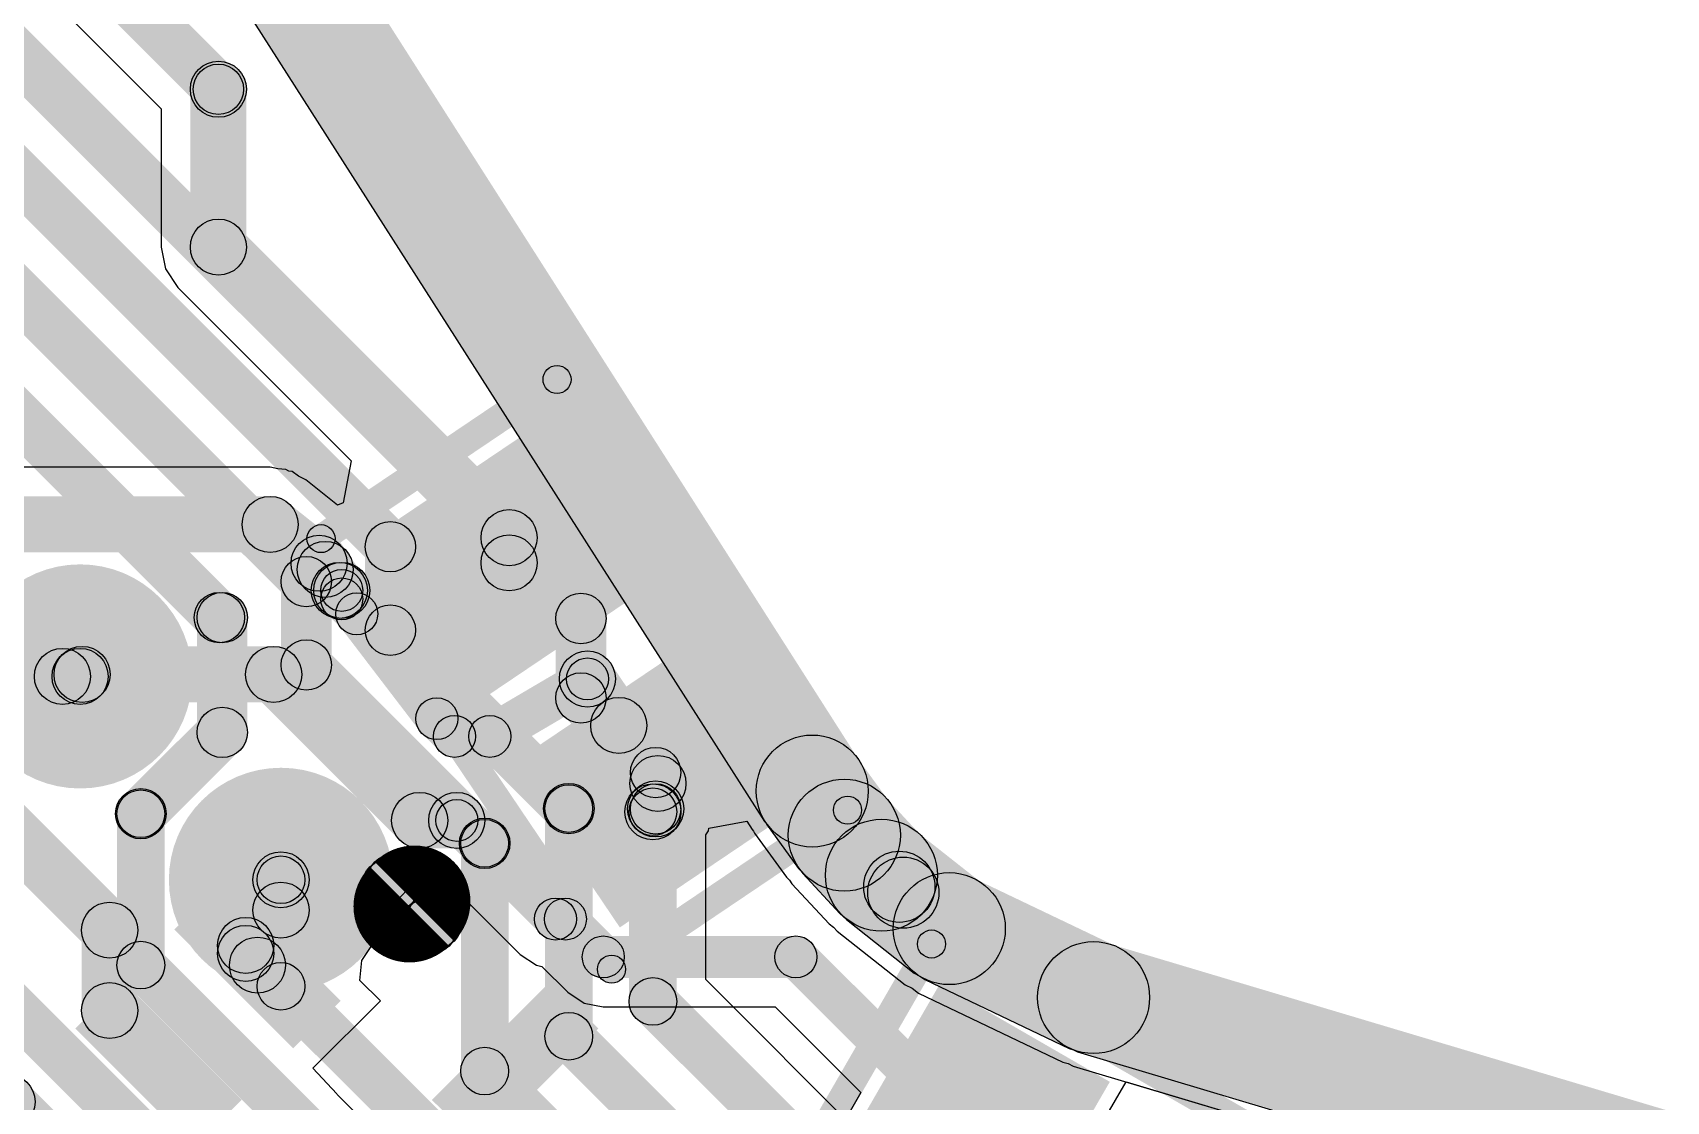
# Model space of a CAD drawing. Header units: millimetres. Extents: x -1.43 to 1.09, y -0.91 to 0.99.
# Drawn here: x -1.0299 to -0.8004, y -0.5769 to -0.4267 of the extents above; entities that cross this region are included whole.
import ezdxf

# ---------------------------------------------------------------- set-up
doc = ezdxf.new("R2010")
doc.units = ezdxf.units.MM
doc.header["$MEASUREMENT"] = 0
for name, color, linetype in [('BottomLayer', 5, 'Continuous'), ('InternalPlane1', 76, 'Continuous'), ('InternalPlane2', 16, 'Continuous'), ('TopLayer', 1, 'Continuous'), ('TopOverlay', 2, 'Continuous'), ('TopPaste', 8, 'Continuous'), ('TopSolder', 216, 'Continuous'), ('ViaHoleLayer', 16, 'Continuous')]:
    doc.layers.add(name, color=color, linetype=linetype)

# ---------------------------------------------------------------- blocks, each defined once
blk = doc.blocks.new('D_____1')
at = {"layer": 'TopLayer'}
for points in [[(-0.01181, 0.01378), (0.01181, 0.01378), (0.01181, -0.01378), (-0.01181, -0.01378)], [(0.02559, 0.01378), (0.04921, 0.01378), (0.04921, -0.01378), (0.02559, -0.01378)]]:
    blk.add_hatch(color=1, dxfattribs=at).paths.add_polyline_path(points)
at = {"layer": 'TopOverlay'}
h = blk.add_hatch(color=2, dxfattribs=at)
edge = h.paths.add_edge_path()
edge.add_arc((-0.018, 0.02), 0.00197, 0, 360)
h = blk.add_hatch(color=2, dxfattribs=at)
edge = h.paths.add_edge_path()
edge.add_arc((-0.018, 0.02), 0.00197, 0, 360)
for points in [[(0.055, 0.02197), (0.055, 0.01803), (-0.018, 0.01803), (-0.018, 0.02197)], [(-0.01997, 0.02), (-0.01603, 0.02), (-0.01603, -0.02), (-0.01997, -0.02)], [(0.05303, 0.02), (0.05697, 0.02), (0.05697, -0.02), (0.05303, -0.02)], [(-0.031, -0.015), (-0.031, -0.025), (-0.032, -0.025), (-0.032, -0.015)], [(0.055, -0.01803), (0.055, -0.02197), (-0.018, -0.02197), (-0.018, -0.01803)]]:
    blk.add_hatch(color=2, dxfattribs=at).paths.add_polyline_path(points)
h = blk.add_hatch(color=2, dxfattribs=at)
edge = h.paths.add_edge_path()
edge.add_arc((0.055, 0.02), 0.00197, 0, 360)
h = blk.add_hatch(color=2, dxfattribs=at)
edge = h.paths.add_edge_path()
edge.add_arc((0.055, 0.02), 0.00197, 0, 360)
h = blk.add_hatch(color=2, dxfattribs=at)
edge = h.paths.add_edge_path()
edge.add_arc((-0.032, -0.02), 0.005, 0, 360)
h = blk.add_hatch(color=2, dxfattribs=at)
edge = h.paths.add_edge_path()
edge.add_arc((-0.031, -0.02), 0.005, 0, 360)
h = blk.add_hatch(color=2, dxfattribs=at)
edge = h.paths.add_edge_path()
edge.add_arc((-0.018, -0.02), 0.00197, 0, 360)
h = blk.add_hatch(color=2, dxfattribs=at)
edge = h.paths.add_edge_path()
edge.add_arc((-0.018, -0.02), 0.00197, 0, 360)
h = blk.add_hatch(color=2, dxfattribs=at)
edge = h.paths.add_edge_path()
edge.add_arc((0.055, -0.02), 0.00197, 0, 360)
h = blk.add_hatch(color=2, dxfattribs=at)
edge = h.paths.add_edge_path()
edge.add_arc((0.055, -0.02), 0.00197, 0, 360)
at = {"layer": 'TopPaste'}
for points in [[(-0.01181, 0.01378), (0.01181, 0.01378), (0.01181, -0.01378), (-0.01181, -0.01378)], [(0.02559, 0.01378), (0.04921, 0.01378), (0.04921, -0.01378), (0.02559, -0.01378)]]:
    blk.add_hatch(color=8, dxfattribs=at).paths.add_polyline_path(points)
at = {"layer": 'TopSolder'}
for points in [[(-0.01378, 0.01575), (0.01378, 0.01575), (0.01378, -0.01575), (-0.01378, -0.01575)], [(0.02362, 0.01575), (0.05118, 0.01575), (0.05118, -0.01575), (0.02362, -0.01575)]]:
    blk.add_hatch(color=216, dxfattribs=at).paths.add_polyline_path(points)
at = {"layer": 'TopOverlay'}
for centre, radius in [((-0.018, 0.02), 0.00197), ((-0.018, 0.02), 0.00197), ((0.055, 0.02), 0.00197), ((0.055, 0.02), 0.00197), ((-0.032, -0.02), 0.005), ((-0.031, -0.02), 0.005), ((-0.018, -0.02), 0.00197), ((-0.018, -0.02), 0.00197), ((0.055, -0.02), 0.00197), ((0.055, -0.02), 0.00197)]:
    blk.add_circle(centre, radius, dxfattribs=at)
blk = doc.blocks.new('D_____14')
at = {"layer": 'TopLayer'}
for points in [[(-0.01181, 0.01378), (0.01181, 0.01378), (0.01181, -0.01378), (-0.01181, -0.01378)], [(0.02559, 0.01378), (0.04921, 0.01378), (0.04921, -0.01378), (0.02559, -0.01378)]]:
    blk.add_hatch(color=1, dxfattribs=at).paths.add_polyline_path(points)
at = {"layer": 'TopOverlay'}
h = blk.add_hatch(color=2, dxfattribs=at)
edge = h.paths.add_edge_path()
edge.add_arc((-0.018, 0.02), 0.00197, 0, 360)
h = blk.add_hatch(color=2, dxfattribs=at)
edge = h.paths.add_edge_path()
edge.add_arc((-0.018, 0.02), 0.00197, 0, 360)
for points in [[(0.055, 0.02197), (0.055, 0.01803), (-0.018, 0.01803), (-0.018, 0.02197)], [(-0.01997, 0.02), (-0.01603, 0.02), (-0.01603, -0.02), (-0.01997, -0.02)], [(0.05303, 0.02), (0.05697, 0.02), (0.05697, -0.02), (0.05303, -0.02)], [(-0.031, -0.015), (-0.031, -0.025), (-0.032, -0.025), (-0.032, -0.015)], [(0.055, -0.01803), (0.055, -0.02197), (-0.018, -0.02197), (-0.018, -0.01803)]]:
    blk.add_hatch(color=2, dxfattribs=at).paths.add_polyline_path(points)
h = blk.add_hatch(color=2, dxfattribs=at)
edge = h.paths.add_edge_path()
edge.add_arc((0.055, 0.02), 0.00197, 0, 360)
h = blk.add_hatch(color=2, dxfattribs=at)
edge = h.paths.add_edge_path()
edge.add_arc((0.055, 0.02), 0.00197, 0, 360)
h = blk.add_hatch(color=2, dxfattribs=at)
edge = h.paths.add_edge_path()
edge.add_arc((-0.032, -0.02), 0.005, 0, 360)
h = blk.add_hatch(color=2, dxfattribs=at)
edge = h.paths.add_edge_path()
edge.add_arc((-0.031, -0.02), 0.005, 0, 360)
h = blk.add_hatch(color=2, dxfattribs=at)
edge = h.paths.add_edge_path()
edge.add_arc((-0.018, -0.02), 0.00197, 0, 360)
h = blk.add_hatch(color=2, dxfattribs=at)
edge = h.paths.add_edge_path()
edge.add_arc((-0.018, -0.02), 0.00197, 0, 360)
h = blk.add_hatch(color=2, dxfattribs=at)
edge = h.paths.add_edge_path()
edge.add_arc((0.055, -0.02), 0.00197, 0, 360)
h = blk.add_hatch(color=2, dxfattribs=at)
edge = h.paths.add_edge_path()
edge.add_arc((0.055, -0.02), 0.00197, 0, 360)
at = {"layer": 'TopPaste'}
for points in [[(-0.01181, 0.01378), (0.01181, 0.01378), (0.01181, -0.01378), (-0.01181, -0.01378)], [(0.02559, 0.01378), (0.04921, 0.01378), (0.04921, -0.01378), (0.02559, -0.01378)]]:
    blk.add_hatch(color=8, dxfattribs=at).paths.add_polyline_path(points)
at = {"layer": 'TopSolder'}
for points in [[(-0.01378, 0.01575), (0.01378, 0.01575), (0.01378, -0.01575), (-0.01378, -0.01575)], [(0.02362, 0.01575), (0.05118, 0.01575), (0.05118, -0.01575), (0.02362, -0.01575)]]:
    blk.add_hatch(color=216, dxfattribs=at).paths.add_polyline_path(points)
at = {"layer": 'TopOverlay'}
for centre, radius in [((-0.018, 0.02), 0.00197), ((-0.018, 0.02), 0.00197), ((0.055, 0.02), 0.00197), ((0.055, 0.02), 0.00197), ((-0.032, -0.02), 0.005), ((-0.031, -0.02), 0.005), ((-0.018, -0.02), 0.00197), ((-0.018, -0.02), 0.00197), ((0.055, -0.02), 0.00197), ((0.055, -0.02), 0.00197)]:
    blk.add_circle(centre, radius, dxfattribs=at)
blk = doc.blocks.new('__51051________19')
at = {"layer": 'TopLayer'}
for points in [[(-0.03466, 0.07946), (-0.03466, 0.10309), (-0.02521, 0.10309), (-0.02521, 0.07946)], [(0.02439, 0.07946), (0.02439, 0.10309), (0.03384, 0.10309), (0.03384, 0.07946)], [(-0.07718, 0.08025), (-0.05356, 0.08025), (-0.05356, 0.0708), (-0.07718, 0.0708)], [(0.05274, 0.08025), (0.07636, 0.08025), (0.07636, 0.0708), (0.05274, 0.0708)], [(-0.04076, -0.05341), (-0.04076, 0.06667), (0.03994, 0.06667), (0.03994, -0.05341)], [(-0.07718, 0.06057), (-0.05356, 0.06057), (-0.05356, 0.05112), (-0.07718, 0.05112)], [(0.05274, 0.06057), (0.07636, 0.06057), (0.07636, 0.05112), (0.05274, 0.05112)], [(-0.07718, 0.04088), (-0.05356, 0.04088), (-0.05356, 0.03143), (-0.07718, 0.03143)], [(0.05274, 0.04088), (0.07636, 0.04088), (0.07636, 0.03143), (0.05274, 0.03143)], [(-0.07718, 0.0212), (-0.05356, 0.0212), (-0.05356, 0.01175), (-0.07718, 0.01175)], [(0.05274, 0.0212), (0.07636, 0.0212), (0.07636, 0.01175), (0.05274, 0.01175)], [(-0.07718, 0.00151), (-0.05356, 0.00151), (-0.05356, -0.00794), (-0.07718, -0.00794)], [(0.05274, 0.00151), (0.07636, 0.00151), (0.07636, -0.00794), (0.05274, -0.00794)], [(-0.07718, -0.01817), (-0.05356, -0.01817), (-0.05356, -0.02762), (-0.07718, -0.02762)], [(0.05274, -0.01817), (0.07636, -0.01817), (0.07636, -0.02762), (0.05274, -0.02762)], [(-0.07718, -0.03786), (-0.05356, -0.03786), (-0.05356, -0.04731), (-0.07718, -0.04731)], [(0.05274, -0.03786), (0.07636, -0.03786), (0.07636, -0.04731), (0.05274, -0.04731)], [(-0.07718, -0.05754), (-0.05356, -0.05754), (-0.05356, -0.06699), (-0.07718, -0.06699)], [(0.05274, -0.05754), (0.07636, -0.05754), (0.07636, -0.06699), (0.05274, -0.06699)], [(-0.03466, -0.08983), (-0.03466, -0.0662), (-0.02521, -0.0662), (-0.02521, -0.08983)], [(0.02439, -0.08983), (0.02439, -0.0662), (0.03384, -0.0662), (0.03384, -0.08983)]]:
    blk.add_hatch(color=1, dxfattribs=at).paths.add_polyline_path(points)
at = {"layer": 'TopOverlay'}
h = blk.add_hatch(color=2, dxfattribs=at)
edge = h.paths.add_edge_path()
edge.add_arc((-0.06004, 0.09744), 0.00394, 0, 360)
h = blk.add_hatch(color=2, dxfattribs=at)
edge = h.paths.add_edge_path()
edge.add_arc((-0.05217, 0.09744), 0.00394, 0, 360)
h = blk.add_hatch(color=2, dxfattribs=at)
edge = h.paths.add_edge_path()
edge.add_arc((-0.06004, 0.09646), 0.00394, 0, 360)
h = blk.add_hatch(color=2, dxfattribs=at)
edge = h.paths.add_edge_path()
edge.add_arc((-0.05217, 0.09646), 0.00394, 0, 360)
at = {"layer": 'TopPaste'}
for points in [[(-0.03466, 0.07946), (-0.03466, 0.10309), (-0.02521, 0.10309), (-0.02521, 0.07946)], [(0.02439, 0.07946), (0.02439, 0.10309), (0.03384, 0.10309), (0.03384, 0.07946)], [(-0.07718, 0.08025), (-0.05356, 0.08025), (-0.05356, 0.0708), (-0.07718, 0.0708)], [(0.05274, 0.08025), (0.07636, 0.08025), (0.07636, 0.0708), (0.05274, 0.0708)], [(-0.04076, -0.05341), (-0.04076, 0.06667), (0.03994, 0.06667), (0.03994, -0.05341)], [(-0.07718, 0.06057), (-0.05356, 0.06057), (-0.05356, 0.05112), (-0.07718, 0.05112)], [(0.05274, 0.06057), (0.07636, 0.06057), (0.07636, 0.05112), (0.05274, 0.05112)], [(-0.07718, 0.04088), (-0.05356, 0.04088), (-0.05356, 0.03143), (-0.07718, 0.03143)], [(0.05274, 0.04088), (0.07636, 0.04088), (0.07636, 0.03143), (0.05274, 0.03143)], [(-0.07718, 0.0212), (-0.05356, 0.0212), (-0.05356, 0.01175), (-0.07718, 0.01175)], [(0.05274, 0.0212), (0.07636, 0.0212), (0.07636, 0.01175), (0.05274, 0.01175)], [(-0.07718, 0.00151), (-0.05356, 0.00151), (-0.05356, -0.00794), (-0.07718, -0.00794)], [(0.05274, 0.00151), (0.07636, 0.00151), (0.07636, -0.00794), (0.05274, -0.00794)], [(-0.07718, -0.01817), (-0.05356, -0.01817), (-0.05356, -0.02762), (-0.07718, -0.02762)], [(0.05274, -0.01817), (0.07636, -0.01817), (0.07636, -0.02762), (0.05274, -0.02762)], [(-0.07718, -0.03786), (-0.05356, -0.03786), (-0.05356, -0.04731), (-0.07718, -0.04731)], [(0.05274, -0.03786), (0.07636, -0.03786), (0.07636, -0.04731), (0.05274, -0.04731)], [(-0.07718, -0.05754), (-0.05356, -0.05754), (-0.05356, -0.06699), (-0.07718, -0.06699)], [(0.05274, -0.05754), (0.07636, -0.05754), (0.07636, -0.06699), (0.05274, -0.06699)], [(-0.03466, -0.08983), (-0.03466, -0.0662), (-0.02521, -0.0662), (-0.02521, -0.08983)], [(0.02439, -0.08983), (0.02439, -0.0662), (0.03384, -0.0662), (0.03384, -0.08983)]]:
    blk.add_hatch(color=8, dxfattribs=at).paths.add_polyline_path(points)
at = {"layer": 'TopSolder'}
for points in [[(-0.03466, 0.07946), (-0.03466, 0.10309), (-0.02521, 0.10309), (-0.02521, 0.07946)], [(0.02439, 0.07946), (0.02439, 0.10309), (0.03384, 0.10309), (0.03384, 0.07946)], [(-0.07718, 0.08025), (-0.05356, 0.08025), (-0.05356, 0.0708), (-0.07718, 0.0708)], [(0.05274, 0.08025), (0.07636, 0.08025), (0.07636, 0.0708), (0.05274, 0.0708)], [(-0.04076, -0.05341), (-0.04076, 0.06667), (0.03994, 0.06667), (0.03994, -0.05341)], [(-0.07718, 0.06057), (-0.05356, 0.06057), (-0.05356, 0.05112), (-0.07718, 0.05112)], [(0.05274, 0.06057), (0.07636, 0.06057), (0.07636, 0.05112), (0.05274, 0.05112)], [(-0.07718, 0.04088), (-0.05356, 0.04088), (-0.05356, 0.03143), (-0.07718, 0.03143)], [(0.05274, 0.04088), (0.07636, 0.04088), (0.07636, 0.03143), (0.05274, 0.03143)], [(-0.07718, 0.0212), (-0.05356, 0.0212), (-0.05356, 0.01175), (-0.07718, 0.01175)], [(0.05274, 0.0212), (0.07636, 0.0212), (0.07636, 0.01175), (0.05274, 0.01175)], [(-0.07718, 0.00151), (-0.05356, 0.00151), (-0.05356, -0.00794), (-0.07718, -0.00794)], [(0.05274, 0.00151), (0.07636, 0.00151), (0.07636, -0.00794), (0.05274, -0.00794)], [(-0.07718, -0.01817), (-0.05356, -0.01817), (-0.05356, -0.02762), (-0.07718, -0.02762)], [(0.05274, -0.01817), (0.07636, -0.01817), (0.07636, -0.02762), (0.05274, -0.02762)], [(-0.07718, -0.03786), (-0.05356, -0.03786), (-0.05356, -0.04731), (-0.07718, -0.04731)], [(0.05274, -0.03786), (0.07636, -0.03786), (0.07636, -0.04731), (0.05274, -0.04731)], [(-0.07718, -0.05754), (-0.05356, -0.05754), (-0.05356, -0.06699), (-0.07718, -0.06699)], [(0.05274, -0.05754), (0.07636, -0.05754), (0.07636, -0.06699), (0.05274, -0.06699)], [(-0.03466, -0.08983), (-0.03466, -0.0662), (-0.02521, -0.0662), (-0.02521, -0.08983)], [(0.02439, -0.08983), (0.02439, -0.0662), (0.03384, -0.0662), (0.03384, -0.08983)]]:
    blk.add_hatch(color=216, dxfattribs=at).paths.add_polyline_path(points)
at = {"layer": 'TopOverlay', "const_width": 0.00787}
for points in [[(-0.06004, 0.09744, -1), (-0.05217, 0.09744)], [(-0.05217, 0.09646, -1), (-0.06004, 0.09646)]]:
    blk.add_lwpolyline(points, format="xyb", dxfattribs=at)
at = {"layer": 'TopOverlay'}
for centre in [(-0.06004, 0.09744), (-0.05217, 0.09744), (-0.06004, 0.09646), (-0.05217, 0.09646)]:
    blk.add_circle(centre, 0.00394, dxfattribs=at)
blk = doc.blocks.new('MX25L32_22')
at = {"layer": 'TopLayer'}
blk.add_hatch(color=1, dxfattribs=at).paths.add_polyline_path([(-0.13897, -0.06433), (-0.09763, -0.06433), (-0.09763, -0.08205), (-0.13897, -0.08205)])
at = {"layer": 'TopPaste'}
blk.add_hatch(color=8, dxfattribs=at).paths.add_polyline_path([(-0.13897, -0.06433), (-0.09763, -0.06433), (-0.09763, -0.08205), (-0.13897, -0.08205)])
at = {"layer": 'TopSolder'}
blk.add_hatch(color=216, dxfattribs=at).paths.add_polyline_path([(-0.13897, -0.06433), (-0.09763, -0.06433), (-0.09763, -0.08205), (-0.13897, -0.08205)])

msp = doc.modelspace()

# ---------------------------------------------------------------- hatches: boundary and pattern name
at = {"layer": 'BottomLayer'}
for points in [[(-1.11879, -0.36486), (-1.11377, -0.35985), (-0.97719, -0.49644), (-0.9822, -0.50145)], [(-1.13413, -0.36622), (-1.12911, -0.36121), (-0.989, -0.50133), (-0.99401, -0.50634)], [(-1.05931, -0.40763), (-1.0543, -0.40262), (-0.9504, -0.50652), (-0.95542, -0.51153)], [(-1.07758, -0.44003), (-1.07257, -0.43502), (-1.0012, -0.50638), (-1.00621, -0.51139)], [(-1.04401, -0.50448), (-1.03844, -0.49891), (-1.02298, -0.51437), (-1.02854, -0.51994)], [(-0.97615, -0.51066), (-0.98324, -0.51066), (-0.98324, -0.49894), (-0.97615, -0.49894)], [(-0.98796, -0.51555), (-0.99505, -0.51555), (-0.99505, -0.50383), (-0.98796, -0.50383)], [(-0.99977, -0.52503), (-1.00686, -0.52503), (-1.00686, -0.50889), (-0.99977, -0.50889)], [(-0.9822, -0.51317), (-0.97719, -0.50816), (-0.95212, -0.53322), (-0.95713, -0.53824)], [(-0.94937, -0.52018), (-0.95645, -0.52018), (-0.95645, -0.50902), (-0.94937, -0.50902)], [(-1.02576, -0.5211), (-1.02576, -0.51322), (-1.02328, -0.51322), (-1.02328, -0.5211)], [(-0.99401, -0.51806), (-0.989, -0.51305), (-0.96393, -0.53812), (-0.96894, -0.54313)], [(-0.95542, -0.52269), (-0.9504, -0.51768), (-0.93991, -0.52817), (-0.94493, -0.53318)], [(-1.01224, -0.53897), (-1.01725, -0.53396), (-1.00582, -0.52253), (-1.00081, -0.52754)], [(-0.93888, -0.53579), (-0.94596, -0.53579), (-0.94596, -0.53067), (-0.93888, -0.53067)], [(-0.94003, -0.53897), (-0.9456, -0.5334), (-0.9452, -0.53301), (-0.93964, -0.53858)], [(-1.0114, -0.55773), (-1.01809, -0.55773), (-1.01809, -0.53646), (-1.0114, -0.53646)], [(-0.95128, -0.56774), (-0.95797, -0.56774), (-0.95797, -0.53573), (-0.95128, -0.53573)], [(-0.93947, -0.56285), (-0.94616, -0.56285), (-0.94616, -0.53619), (-0.93947, -0.53619)], [(-0.96309, -0.57263), (-0.96978, -0.57263), (-0.96978, -0.54062), (-0.96309, -0.54062)], [(-0.99171, -0.56071), (-0.99841, -0.56071), (-0.99841, -0.54575), (-0.99171, -0.54575)], [(-1.01711, -0.5601), (-1.01238, -0.55537), (-0.88482, -0.68292), (-0.88955, -0.68766)], [(-1.03878, -0.56227), (-1.03405, -0.55754), (-0.98157, -0.61002), (-0.9863, -0.61475)], [(-0.99743, -0.56308), (-0.99269, -0.55835), (-0.8878, -0.66324), (-0.89253, -0.66797)], [(-0.94518, -0.56522), (-0.94045, -0.56048), (-0.87525, -0.62568), (-0.87998, -0.63041)], [(-0.95699, -0.57011), (-0.95226, -0.56538), (-0.88014, -0.63749), (-0.88488, -0.64222)], [(-0.9688, -0.575), (-0.96407, -0.57027), (-0.88503, -0.6493), (-0.88977, -0.65404)]]:
    msp.add_hatch(color=5, dxfattribs=at).paths.add_polyline_path(points)
h = msp.add_hatch(color=5, dxfattribs=at)
edge = h.paths.add_edge_path()
edge.add_arc((-0.97969, -0.49894), 0.00354, 0, 360)
h = msp.add_hatch(color=5, dxfattribs=at)
edge = h.paths.add_edge_path()
edge.add_arc((-0.97969, -0.49894), 0.00354, 0, 360)
h = msp.add_hatch(color=5, dxfattribs=at)
edge = h.paths.add_edge_path()
edge.add_arc((-0.9915, -0.50383), 0.00354, 0, 360)
h = msp.add_hatch(color=5, dxfattribs=at)
edge = h.paths.add_edge_path()
edge.add_arc((-0.9915, -0.50383), 0.00354, 0, 360)
h = msp.add_hatch(color=5, dxfattribs=at)
edge = h.paths.add_edge_path()
edge.add_arc((-1.02328, -0.51716), 0.01181, 0, 360)
h = msp.add_hatch(color=5, dxfattribs=at)
edge = h.paths.add_edge_path()
edge.add_arc((-1.00371, -0.50889), 0.00354, 0, 360)
h = msp.add_hatch(color=5, dxfattribs=at)
edge = h.paths.add_edge_path()
edge.add_arc((-1.00331, -0.50889), 0.00354, 0, 360)
h = msp.add_hatch(color=5, dxfattribs=at)
edge = h.paths.add_edge_path()
edge.add_arc((-0.97969, -0.51066), 0.00354, 0, 360)
h = msp.add_hatch(color=5, dxfattribs=at)
edge = h.paths.add_edge_path()
edge.add_arc((-0.97969, -0.51066), 0.00354, 0, 360)
h = msp.add_hatch(color=5, dxfattribs=at)
edge = h.paths.add_edge_path()
edge.add_arc((-0.95291, -0.50902), 0.00354, 0, 360)
h = msp.add_hatch(color=5, dxfattribs=at)
edge = h.paths.add_edge_path()
edge.add_arc((-0.95291, -0.50902), 0.00354, 0, 360)
h = msp.add_hatch(color=5, dxfattribs=at)
edge = h.paths.add_edge_path()
edge.add_arc((-1.02576, -0.51716), 0.00394, 0, 360)
h = msp.add_hatch(color=5, dxfattribs=at)
edge = h.paths.add_edge_path()
edge.add_arc((-1.02576, -0.51716), 0.00394, 0, 360)
h = msp.add_hatch(color=5, dxfattribs=at)
edge = h.paths.add_edge_path()
edge.add_arc((-1.02328, -0.51716), 0.00394, 0, 360)
h = msp.add_hatch(color=5, dxfattribs=at)
edge = h.paths.add_edge_path()
edge.add_arc((-0.9915, -0.51555), 0.00354, 0, 360)
h = msp.add_hatch(color=5, dxfattribs=at)
edge = h.paths.add_edge_path()
edge.add_arc((-0.9915, -0.51555), 0.00354, 0, 360)
h = msp.add_hatch(color=5, dxfattribs=at)
edge = h.paths.add_edge_path()
edge.add_arc((-0.95291, -0.52018), 0.00354, 0, 360)
h = msp.add_hatch(color=5, dxfattribs=at)
edge = h.paths.add_edge_path()
edge.add_arc((-0.95291, -0.52018), 0.00354, 0, 360)
h = msp.add_hatch(color=5, dxfattribs=at)
edge = h.paths.add_edge_path()
edge.add_arc((-1.00331, -0.52503), 0.00354, 0, 360)
h = msp.add_hatch(color=5, dxfattribs=at)
edge = h.paths.add_edge_path()
edge.add_arc((-1.00331, -0.52503), 0.00354, 0, 360)
h = msp.add_hatch(color=5, dxfattribs=at)
edge = h.paths.add_edge_path()
edge.add_arc((-0.94242, -0.53067), 0.00354, 0, 360)
h = msp.add_hatch(color=5, dxfattribs=at)
edge = h.paths.add_edge_path()
edge.add_arc((-0.94242, -0.53067), 0.00354, 0, 360)
h = msp.add_hatch(color=5, dxfattribs=at)
edge = h.paths.add_edge_path()
edge.add_arc((-0.95462, -0.53573), 0.00354, 0, 360)
h = msp.add_hatch(color=5, dxfattribs=at)
edge = h.paths.add_edge_path()
edge.add_arc((-0.95462, -0.53573), 0.00335, 0, 360)
h = msp.add_hatch(color=5, dxfattribs=at)
edge = h.paths.add_edge_path()
edge.add_arc((-0.94281, -0.53619), 0.00394, 0, 360)
h = msp.add_hatch(color=5, dxfattribs=at)
edge = h.paths.add_edge_path()
edge.add_arc((-0.94242, -0.53579), 0.00394, 0, 360)
h = msp.add_hatch(color=5, dxfattribs=at)
edge = h.paths.add_edge_path()
edge.add_arc((-0.94242, -0.53579), 0.00354, 0, 360)
h = msp.add_hatch(color=5, dxfattribs=at)
edge = h.paths.add_edge_path()
edge.add_arc((-1.01475, -0.53646), 0.00354, 0, 360)
h = msp.add_hatch(color=5, dxfattribs=at)
edge = h.paths.add_edge_path()
edge.add_arc((-1.01475, -0.53646), 0.00335, 0, 360)
h = msp.add_hatch(color=5, dxfattribs=at)
edge = h.paths.add_edge_path()
edge.add_arc((-0.99506, -0.54575), 0.01181, 0, 360)
h = msp.add_hatch(color=5, dxfattribs=at)
edge = h.paths.add_edge_path()
edge.add_arc((-0.94281, -0.53619), 0.00335, 0, 360)
h = msp.add_hatch(color=5, dxfattribs=at)
edge = h.paths.add_edge_path()
edge.add_arc((-0.96644, -0.54062), 0.00354, 0, 360)
h = msp.add_hatch(color=5, dxfattribs=at)
edge = h.paths.add_edge_path()
edge.add_arc((-0.96644, -0.54062), 0.00335, 0, 360)
h = msp.add_hatch(color=5, dxfattribs=at)
edge = h.paths.add_edge_path()
edge.add_arc((-0.99506, -0.54575), 0.00335, 0, 360)
h = msp.add_hatch(color=5, dxfattribs=at)
edge = h.paths.add_edge_path()
edge.add_arc((-1.01475, -0.55773), 0.00335, 0, 360)
h = msp.add_hatch(color=5, dxfattribs=at)
edge = h.paths.add_edge_path()
edge.add_arc((-1.01475, -0.55773), 0.00335, 0, 360)
h = msp.add_hatch(color=5, dxfattribs=at)
edge = h.paths.add_edge_path()
edge.add_arc((-0.99506, -0.56071), 0.00335, 0, 360)
h = msp.add_hatch(color=5, dxfattribs=at)
edge = h.paths.add_edge_path()
edge.add_arc((-0.99506, -0.56071), 0.00335, 0, 360)
h = msp.add_hatch(color=5, dxfattribs=at)
edge = h.paths.add_edge_path()
edge.add_arc((-0.94281, -0.56285), 0.00335, 0, 360)
h = msp.add_hatch(color=5, dxfattribs=at)
edge = h.paths.add_edge_path()
edge.add_arc((-0.94281, -0.56285), 0.00335, 0, 360)
h = msp.add_hatch(color=5, dxfattribs=at)
edge = h.paths.add_edge_path()
edge.add_arc((-0.95462, -0.56774), 0.00335, 0, 360)
h = msp.add_hatch(color=5, dxfattribs=at)
edge = h.paths.add_edge_path()
edge.add_arc((-0.95462, -0.56774), 0.00335, 0, 360)
h = msp.add_hatch(color=5, dxfattribs=at)
edge = h.paths.add_edge_path()
edge.add_arc((-0.96644, -0.57263), 0.00335, 0, 360)
h = msp.add_hatch(color=5, dxfattribs=at)
edge = h.paths.add_edge_path()
edge.add_arc((-0.96644, -0.57263), 0.00335, 0, 360)
at = {"layer": 'InternalPlane1'}
for points in [[(-1.0267, -0.38143), (-1.01342, -0.37296), (-0.91379, -0.52903), (-0.92706, -0.53751)], [(-0.92679, -0.5379), (-0.91406, -0.52864), (-0.90955, -0.53484), (-0.92228, -0.5441)], [(-0.92169, -0.54483), (-0.91014, -0.53412), (-0.90493, -0.53974), (-0.91647, -0.55045)], [(-0.91557, -0.55128), (-0.90583, -0.53891), (-0.89629, -0.54643), (-0.90604, -0.5588)], [(-0.90456, -0.55972), (-0.89777, -0.54551), (-0.87749, -0.5552), (-0.88428, -0.56941)], [(-0.88314, -0.56985), (-0.87863, -0.55476), (-0.80042, -0.57812), (-0.80493, -0.59321)]]:
    msp.add_hatch(color=76, dxfattribs=at).paths.add_polyline_path(points)
h = msp.add_hatch(color=76, dxfattribs=at)
edge = h.paths.add_edge_path()
edge.add_arc((-1.02328, -0.51716), 0.01575, 0, 360)
h = msp.add_hatch(color=76, dxfattribs=at)
edge = h.paths.add_edge_path()
edge.add_arc((-0.92042, -0.53327), 0.00787, 0, 360)
h = msp.add_hatch(color=76, dxfattribs=at)
edge = h.paths.add_edge_path()
edge.add_arc((-0.92042, -0.53327), 0.00787, 0, 360)
h = msp.add_hatch(color=76, dxfattribs=at)
edge = h.paths.add_edge_path()
edge.add_arc((-0.99506, -0.54575), 0.01575, 0, 360)
h = msp.add_hatch(color=76, dxfattribs=at)
edge = h.paths.add_edge_path()
edge.add_arc((-0.91591, -0.53947), 0.00787, 0, 360)
h = msp.add_hatch(color=76, dxfattribs=at)
edge = h.paths.add_edge_path()
edge.add_arc((-0.91591, -0.53947), 0.00787, 0, 360)
h = msp.add_hatch(color=76, dxfattribs=at)
edge = h.paths.add_edge_path()
edge.add_arc((-0.9107, -0.5451), 0.00787, 0, 360)
h = msp.add_hatch(color=76, dxfattribs=at)
edge = h.paths.add_edge_path()
edge.add_arc((-0.9107, -0.5451), 0.00787, 0, 360)
h = msp.add_hatch(color=76, dxfattribs=at)
edge = h.paths.add_edge_path()
edge.add_arc((-0.90116, -0.55261), 0.00787, 0, 360)
h = msp.add_hatch(color=76, dxfattribs=at)
edge = h.paths.add_edge_path()
edge.add_arc((-0.90116, -0.55261), 0.00787, 0, 360)
h = msp.add_hatch(color=76, dxfattribs=at)
edge = h.paths.add_edge_path()
edge.add_arc((-0.88089, -0.5623), 0.00787, 0, 360)
h = msp.add_hatch(color=76, dxfattribs=at)
edge = h.paths.add_edge_path()
edge.add_arc((-0.88089, -0.5623), 0.00787, 0, 360)
at = {"layer": 'InternalPlane2'}
for points in [[(-1.0267, -0.38143), (-1.01342, -0.37296), (-0.91379, -0.52903), (-0.92706, -0.53751)], [(-0.92679, -0.5379), (-0.91406, -0.52864), (-0.90955, -0.53484), (-0.92228, -0.5441)], [(-0.92169, -0.54483), (-0.91014, -0.53412), (-0.90493, -0.53974), (-0.91647, -0.55045)], [(-0.91557, -0.55128), (-0.90583, -0.53891), (-0.89629, -0.54643), (-0.90604, -0.5588)], [(-0.90456, -0.55972), (-0.89777, -0.54551), (-0.87749, -0.5552), (-0.88428, -0.56941)], [(-0.88314, -0.56985), (-0.87863, -0.55476), (-0.80042, -0.57812), (-0.80493, -0.59321)]]:
    msp.add_hatch(color=16, dxfattribs=at).paths.add_polyline_path(points)
h = msp.add_hatch(color=16, dxfattribs=at)
edge = h.paths.add_edge_path()
edge.add_arc((-1.02328, -0.51716), 0.01575, 0, 360)
h = msp.add_hatch(color=16, dxfattribs=at)
edge = h.paths.add_edge_path()
edge.add_arc((-0.92042, -0.53327), 0.00787, 0, 360)
h = msp.add_hatch(color=16, dxfattribs=at)
edge = h.paths.add_edge_path()
edge.add_arc((-0.92042, -0.53327), 0.00787, 0, 360)
h = msp.add_hatch(color=16, dxfattribs=at)
edge = h.paths.add_edge_path()
edge.add_arc((-0.99506, -0.54575), 0.01575, 0, 360)
h = msp.add_hatch(color=16, dxfattribs=at)
edge = h.paths.add_edge_path()
edge.add_arc((-0.91591, -0.53947), 0.00787, 0, 360)
h = msp.add_hatch(color=16, dxfattribs=at)
edge = h.paths.add_edge_path()
edge.add_arc((-0.91591, -0.53947), 0.00787, 0, 360)
h = msp.add_hatch(color=16, dxfattribs=at)
edge = h.paths.add_edge_path()
edge.add_arc((-0.9107, -0.5451), 0.00787, 0, 360)
h = msp.add_hatch(color=16, dxfattribs=at)
edge = h.paths.add_edge_path()
edge.add_arc((-0.9107, -0.5451), 0.00787, 0, 360)
h = msp.add_hatch(color=16, dxfattribs=at)
edge = h.paths.add_edge_path()
edge.add_arc((-0.90116, -0.55261), 0.00787, 0, 360)
h = msp.add_hatch(color=16, dxfattribs=at)
edge = h.paths.add_edge_path()
edge.add_arc((-0.90116, -0.55261), 0.00787, 0, 360)
h = msp.add_hatch(color=16, dxfattribs=at)
edge = h.paths.add_edge_path()
edge.add_arc((-0.88089, -0.5623), 0.00787, 0, 360)
h = msp.add_hatch(color=16, dxfattribs=at)
edge = h.paths.add_edge_path()
edge.add_arc((-0.88089, -0.5623), 0.00787, 0, 360)
at = {"layer": 'TopLayer'}
for points in [[(-1.06711, -0.37638), (-1.0621, -0.37137), (-1.00134, -0.43213), (-1.00635, -0.43714)], [(-0.99991, -0.45682), (-1.00779, -0.45682), (-1.00779, -0.43463), (-0.99991, -0.43463)], [(-1.00663, -0.4596), (-1.00107, -0.45404), (-0.96023, -0.49488), (-0.96579, -0.50044)], [(-1.05282, -0.49974), (-1.05282, -0.49186), (-0.99658, -0.49186), (-0.99658, -0.49974)], [(-0.99903, -0.49888), (-0.99413, -0.49272), (-0.98725, -0.49818), (-0.99215, -0.50435)], [(-0.95907, -0.5012), (-0.96695, -0.5012), (-0.96695, -0.49766), (-0.95907, -0.49766)], [(-0.99249, -0.50405), (-0.98692, -0.49848), (-0.98607, -0.49933), (-0.99163, -0.5049)], [(-0.99211, -0.50432), (-0.98559, -0.49992), (-0.9836, -0.50287), (-0.99012, -0.50727)], [(-0.98686, -0.50901), (-0.98686, -0.50113), (-0.98652, -0.50113), (-0.98652, -0.50901)], [(-0.98861, -0.50836), (-0.98443, -0.50419), (-0.98234, -0.50628), (-0.98651, -0.51046)], [(-0.98357, -0.50627), (-0.98947, -0.50627), (-0.98947, -0.50507), (-0.98357, -0.50507)], [(-0.98677, -0.51016), (-0.98208, -0.50658), (-0.97082, -0.52131), (-0.97552, -0.52489)], [(-1.02049, -0.51994), (-1.02606, -0.51437), (-1.02578, -0.5141), (-1.02022, -0.51966)], [(-1.023, -0.52082), (-1.023, -0.51294), (-0.99609, -0.51294), (-0.99609, -0.52082)], [(-0.99888, -0.51966), (-0.99331, -0.5141), (-0.97279, -0.53461), (-0.97836, -0.54018)], [(-0.96423, -0.52813), (-0.96722, -0.52304), (-0.9535, -0.51497), (-0.95051, -0.52006)], [(-0.95527, -0.51972), (-0.94874, -0.51532), (-0.94434, -0.52184), (-0.95086, -0.52625)], [(-1.05335, -0.52417), (-1.04778, -0.5186), (-1.01635, -0.55003), (-1.02191, -0.5556)], [(-0.97526, -0.52519), (-0.97108, -0.52101), (-0.9686, -0.5235), (-0.97277, -0.52767)], [(-0.97068, -0.52854), (-0.97068, -0.52263), (-0.96572, -0.52263), (-0.96572, -0.52854)], [(-0.95086, -0.52625), (-0.94434, -0.52184), (-0.93883, -0.53), (-0.94536, -0.53441)], [(-0.97558, -0.54133), (-0.97558, -0.53346), (-0.97036, -0.53346), (-0.97036, -0.54133)], [(-0.97244, -0.53948), (-0.96827, -0.53531), (-0.9544, -0.54917), (-0.95858, -0.55335)], [(-0.99112, -0.55001), (-0.999, -0.55001), (-0.999, -0.54575), (-0.99112, -0.54575)], [(-0.99724, -0.55776), (-1.0028, -0.55219), (-0.99784, -0.54723), (-0.99228, -0.5528)], [(-0.95649, -0.55422), (-0.95649, -0.54831), (-0.9551, -0.54831), (-0.9551, -0.55422)], [(-0.95719, -0.55335), (-0.95301, -0.54917), (-0.94768, -0.5545), (-0.95186, -0.55868)], [(-1.01519, -0.56412), (-1.02307, -0.56412), (-1.02307, -0.55282), (-1.01519, -0.55282)], [(-0.99608, -0.55609), (-1.00396, -0.55609), (-1.00396, -0.55497), (-0.99608, -0.55497)], [(-1.0028, -0.55887), (-0.99724, -0.5533), (-0.99558, -0.55496), (-1.00115, -0.56053)], [(-0.94977, -0.55955), (-0.94977, -0.55364), (-0.92272, -0.55364), (-0.92272, -0.55955)], [(-0.92481, -0.55868), (-0.92063, -0.5545), (-0.89633, -0.5788), (-0.90051, -0.58298)]]:
    msp.add_hatch(color=1, dxfattribs=at).paths.add_polyline_path(points)
h = msp.add_hatch(color=1, dxfattribs=at)
edge = h.paths.add_edge_path()
edge.add_arc((-1.00385, -0.43463), 0.00394, 0, 360)
h = msp.add_hatch(color=1, dxfattribs=at)
edge = h.paths.add_edge_path()
edge.add_arc((-1.00385, -0.43463), 0.00354, 0, 360)
h = msp.add_hatch(color=1, dxfattribs=at)
edge = h.paths.add_edge_path()
edge.add_arc((-1.00385, -0.45682), 0.00394, 0, 360)
h = msp.add_hatch(color=1, dxfattribs=at)
edge = h.paths.add_edge_path()
edge.add_arc((-1.00385, -0.45682), 0.00394, 0, 360)
h = msp.add_hatch(color=1, dxfattribs=at)
edge = h.paths.add_edge_path()
edge.add_arc((-0.99658, -0.4958), 0.00394, 0, 360)
h = msp.add_hatch(color=1, dxfattribs=at)
edge = h.paths.add_edge_path()
edge.add_arc((-0.99658, -0.4958), 0.00394, 0, 360)
h = msp.add_hatch(color=1, dxfattribs=at)
edge = h.paths.add_edge_path()
edge.add_arc((-0.96301, -0.49766), 0.00394, 0, 360)
h = msp.add_hatch(color=1, dxfattribs=at)
edge = h.paths.add_edge_path()
edge.add_arc((-0.96301, -0.49766), 0.00394, 0, 360)
h = msp.add_hatch(color=1, dxfattribs=at)
edge = h.paths.add_edge_path()
edge.add_arc((-0.9897, -0.50126), 0.00394, 0, 360)
h = msp.add_hatch(color=1, dxfattribs=at)
edge = h.paths.add_edge_path()
edge.add_arc((-0.9897, -0.50126), 0.00394, 0, 360)
h = msp.add_hatch(color=1, dxfattribs=at)
edge = h.paths.add_edge_path()
edge.add_arc((-0.96301, -0.5012), 0.00394, 0, 360)
h = msp.add_hatch(color=1, dxfattribs=at)
edge = h.paths.add_edge_path()
edge.add_arc((-0.98885, -0.50212), 0.00394, 0, 360)
h = msp.add_hatch(color=1, dxfattribs=at)
edge = h.paths.add_edge_path()
edge.add_arc((-0.98885, -0.50212), 0.00394, 0, 360)
h = msp.add_hatch(color=1, dxfattribs=at)
edge = h.paths.add_edge_path()
edge.add_arc((-0.98686, -0.50507), 0.00394, 0, 360)
h = msp.add_hatch(color=1, dxfattribs=at)
edge = h.paths.add_edge_path()
edge.add_arc((-0.98686, -0.50507), 0.00394, 0, 360)
h = msp.add_hatch(color=1, dxfattribs=at)
edge = h.paths.add_edge_path()
edge.add_arc((-0.98652, -0.50507), 0.00394, 0, 360)
h = msp.add_hatch(color=1, dxfattribs=at)
edge = h.paths.add_edge_path()
edge.add_arc((-0.98652, -0.50507), 0.00295, 0, 360)
h = msp.add_hatch(color=1, dxfattribs=at)
edge = h.paths.add_edge_path()
edge.add_arc((-0.98652, -0.50627), 0.00295, 0, 360)
h = msp.add_hatch(color=1, dxfattribs=at)
edge = h.paths.add_edge_path()
edge.add_arc((-0.98652, -0.50627), 0.00295, 0, 360)
h = msp.add_hatch(color=1, dxfattribs=at)
edge = h.paths.add_edge_path()
edge.add_arc((-1.02328, -0.51716), 0.01181, 0, 360)
h = msp.add_hatch(color=1, dxfattribs=at)
edge = h.paths.add_edge_path()
edge.add_arc((-0.98442, -0.50837), 0.00295, 0, 360)
h = msp.add_hatch(color=1, dxfattribs=at)
edge = h.paths.add_edge_path()
edge.add_arc((-0.98442, -0.50837), 0.00295, 0, 360)
h = msp.add_hatch(color=1, dxfattribs=at)
edge = h.paths.add_edge_path()
edge.add_arc((-1.02328, -0.51716), 0.00394, 0, 360)
h = msp.add_hatch(color=1, dxfattribs=at)
edge = h.paths.add_edge_path()
edge.add_arc((-1.023, -0.51688), 0.00394, 0, 360)
h = msp.add_hatch(color=1, dxfattribs=at)
edge = h.paths.add_edge_path()
edge.add_arc((-1.023, -0.51688), 0.00394, 0, 360)
h = msp.add_hatch(color=1, dxfattribs=at)
edge = h.paths.add_edge_path()
edge.add_arc((-0.99609, -0.51688), 0.00394, 0, 360)
h = msp.add_hatch(color=1, dxfattribs=at)
edge = h.paths.add_edge_path()
edge.add_arc((-0.99609, -0.51688), 0.00394, 0, 360)
h = msp.add_hatch(color=1, dxfattribs=at)
edge = h.paths.add_edge_path()
edge.add_arc((-0.952, -0.51752), 0.00394, 0, 360)
h = msp.add_hatch(color=1, dxfattribs=at)
edge = h.paths.add_edge_path()
edge.add_arc((-0.952, -0.51752), 0.00295, 0, 360)
h = msp.add_hatch(color=1, dxfattribs=at)
edge = h.paths.add_edge_path()
edge.add_arc((-0.97317, -0.5231), 0.00295, 0, 360)
h = msp.add_hatch(color=1, dxfattribs=at)
edge = h.paths.add_edge_path()
edge.add_arc((-0.97317, -0.5231), 0.00295, 0, 360)
h = msp.add_hatch(color=1, dxfattribs=at)
edge = h.paths.add_edge_path()
edge.add_arc((-0.9476, -0.52405), 0.00394, 0, 360)
h = msp.add_hatch(color=1, dxfattribs=at)
edge = h.paths.add_edge_path()
edge.add_arc((-0.9476, -0.52405), 0.00394, 0, 360)
h = msp.add_hatch(color=1, dxfattribs=at)
edge = h.paths.add_edge_path()
edge.add_arc((-0.97068, -0.52559), 0.00295, 0, 360)
h = msp.add_hatch(color=1, dxfattribs=at)
edge = h.paths.add_edge_path()
edge.add_arc((-0.97068, -0.52559), 0.00295, 0, 360)
h = msp.add_hatch(color=1, dxfattribs=at)
edge = h.paths.add_edge_path()
edge.add_arc((-0.96572, -0.52559), 0.00295, 0, 360)
h = msp.add_hatch(color=1, dxfattribs=at)
edge = h.paths.add_edge_path()
edge.add_arc((-0.96572, -0.52559), 0.00295, 0, 360)
h = msp.add_hatch(color=1, dxfattribs=at)
edge = h.paths.add_edge_path()
edge.add_arc((-0.9421, -0.53221), 0.00394, 0, 360)
h = msp.add_hatch(color=1, dxfattribs=at)
edge = h.paths.add_edge_path()
edge.add_arc((-0.99506, -0.54575), 0.01181, 0, 360)
h = msp.add_hatch(color=1, dxfattribs=at)
edge = h.paths.add_edge_path()
edge.add_arc((-0.97558, -0.5374), 0.00394, 0, 360)
h = msp.add_hatch(color=1, dxfattribs=at)
edge = h.paths.add_edge_path()
edge.add_arc((-0.97558, -0.5374), 0.00394, 0, 360)
h = msp.add_hatch(color=1, dxfattribs=at)
edge = h.paths.add_edge_path()
edge.add_arc((-0.97036, -0.5374), 0.00394, 0, 360)
h = msp.add_hatch(color=1, dxfattribs=at)
edge = h.paths.add_edge_path()
edge.add_arc((-0.97036, -0.5374), 0.00295, 0, 360)
h = msp.add_hatch(color=1, dxfattribs=at)
edge = h.paths.add_edge_path()
edge.add_arc((-0.99506, -0.54575), 0.00394, 0, 360)
h = msp.add_hatch(color=1, dxfattribs=at)
edge = h.paths.add_edge_path()
edge.add_arc((-0.99506, -0.55001), 0.00394, 0, 360)
h = msp.add_hatch(color=1, dxfattribs=at)
edge = h.paths.add_edge_path()
edge.add_arc((-0.99506, -0.55001), 0.00394, 0, 360)
h = msp.add_hatch(color=1, dxfattribs=at)
edge = h.paths.add_edge_path()
edge.add_arc((-0.95649, -0.55126), 0.00295, 0, 360)
h = msp.add_hatch(color=1, dxfattribs=at)
edge = h.paths.add_edge_path()
edge.add_arc((-0.95649, -0.55126), 0.00295, 0, 360)
h = msp.add_hatch(color=1, dxfattribs=at)
edge = h.paths.add_edge_path()
edge.add_arc((-0.9551, -0.55126), 0.00295, 0, 360)
h = msp.add_hatch(color=1, dxfattribs=at)
edge = h.paths.add_edge_path()
edge.add_arc((-0.9551, -0.55126), 0.00295, 0, 360)
h = msp.add_hatch(color=1, dxfattribs=at)
edge = h.paths.add_edge_path()
edge.add_arc((-1.01913, -0.55282), 0.00394, 0, 360)
h = msp.add_hatch(color=1, dxfattribs=at)
edge = h.paths.add_edge_path()
edge.add_arc((-1.01913, -0.55282), 0.00394, 0, 360)
h = msp.add_hatch(color=1, dxfattribs=at)
edge = h.paths.add_edge_path()
edge.add_arc((-1.00002, -0.55497), 0.00394, 0, 360)
h = msp.add_hatch(color=1, dxfattribs=at)
edge = h.paths.add_edge_path()
edge.add_arc((-1.00002, -0.55497), 0.00394, 0, 360)
h = msp.add_hatch(color=1, dxfattribs=at)
edge = h.paths.add_edge_path()
edge.add_arc((-1.00002, -0.55609), 0.00394, 0, 360)
h = msp.add_hatch(color=1, dxfattribs=at)
edge = h.paths.add_edge_path()
edge.add_arc((-1.00002, -0.55609), 0.00394, 0, 360)
h = msp.add_hatch(color=1, dxfattribs=at)
edge = h.paths.add_edge_path()
edge.add_arc((-0.99836, -0.55774), 0.00394, 0, 360)
h = msp.add_hatch(color=1, dxfattribs=at)
edge = h.paths.add_edge_path()
edge.add_arc((-0.94977, -0.55659), 0.00295, 0, 360)
h = msp.add_hatch(color=1, dxfattribs=at)
edge = h.paths.add_edge_path()
edge.add_arc((-0.94977, -0.55659), 0.00295, 0, 360)
h = msp.add_hatch(color=1, dxfattribs=at)
edge = h.paths.add_edge_path()
edge.add_arc((-0.92272, -0.55659), 0.00295, 0, 360)
h = msp.add_hatch(color=1, dxfattribs=at)
edge = h.paths.add_edge_path()
edge.add_arc((-0.92272, -0.55659), 0.00295, 0, 360)
h = msp.add_hatch(color=1, dxfattribs=at)
edge = h.paths.add_edge_path()
edge.add_arc((-1.01913, -0.56412), 0.00394, 0, 360)
h = msp.add_hatch(color=1, dxfattribs=at)
edge = h.paths.add_edge_path()
edge.add_arc((-1.03355, -0.57697), 0.00394, 0, 360)
at = {"layer": 'ViaHoleLayer'}
h = msp.add_hatch(color=16, dxfattribs=at)
edge = h.paths.add_edge_path()
edge.add_arc((-1.02328, -0.51716), 0.00591, 0, 360)
h = msp.add_hatch(color=16, dxfattribs=at)
edge = h.paths.add_edge_path()
edge.add_arc((-0.99506, -0.54575), 0.00591, 0, 360)

# ---------------------------------------------------------------- linework, layer by layer
at = {"layer": 'BottomLayer'}
for p, q in [((-0.93539, -0.53944), (-0.935, -0.53886)), ((-0.935, -0.53886), (-0.93493, -0.53849)), ((-0.93493, -0.53849), (-0.92963, -0.5375)), ((-0.92963, -0.5375), (-0.92888, -0.53867)), ((-0.92888, -0.53867), (-0.92867, -0.53889)), ((-0.92867, -0.53889), (-0.92854, -0.53917)), ((-0.92854, -0.53917), (-0.92403, -0.54537)), ((-0.93539, -0.55977), (-0.93539, -0.53944)), ((-0.92403, -0.54537), (-0.92359, -0.54578)), ((-0.92359, -0.54578), (-0.92327, -0.5463)), ((-0.92327, -0.5463), (-0.91806, -0.55192)), ((-0.91806, -0.55192), (-0.91742, -0.55238)), ((-0.91742, -0.55238), (-0.91691, -0.55298)), ((-0.91691, -0.55298), (-0.90738, -0.56049)), ((-0.87494, -0.62022), (-0.93539, -0.55977)), ((-0.90738, -0.56049), (-0.90638, -0.561)), ((-0.90638, -0.561), (-0.90549, -0.56167)), ((-0.90549, -0.56167), (-0.88521, -0.57136)), ((-0.88521, -0.57136), (-0.88445, -0.57155)), ((-0.88445, -0.57155), (-0.88376, -0.57192)), ((-0.88376, -0.57192), (-0.80555, -0.59528))]:
    msp.add_line(p, q, dxfattribs=at)
for centre, radius in [((-0.97969, -0.49894), 0.00354), ((-0.97969, -0.49894), 0.00354), ((-0.9915, -0.50383), 0.00354), ((-0.9915, -0.50383), 0.00354), ((-1.00371, -0.50889), 0.00354), ((-1.00331, -0.50889), 0.00354), ((-0.97969, -0.51066), 0.00354), ((-0.97969, -0.51066), 0.00354), ((-0.95291, -0.50902), 0.00354), ((-0.95291, -0.50902), 0.00354), ((-1.02576, -0.51716), 0.00394), ((-1.02576, -0.51716), 0.00394), ((-1.02328, -0.51716), 0.00394), ((-0.9915, -0.51555), 0.00354), ((-0.9915, -0.51555), 0.00354), ((-0.95291, -0.52018), 0.00354), ((-0.95291, -0.52018), 0.00354), ((-1.00331, -0.52503), 0.00354), ((-1.00331, -0.52503), 0.00354), ((-0.94242, -0.53067), 0.00354), ((-0.94242, -0.53067), 0.00354), ((-0.95462, -0.53573), 0.00354), ((-0.95462, -0.53573), 0.00335), ((-0.94281, -0.53619), 0.00394), ((-0.94242, -0.53579), 0.00394), ((-0.94242, -0.53579), 0.00354), ((-1.01475, -0.53646), 0.00354), ((-1.01475, -0.53646), 0.00335), ((-0.94281, -0.53619), 0.00335), ((-0.96644, -0.54062), 0.00354), ((-0.96644, -0.54062), 0.00335), ((-0.99506, -0.54575), 0.00335), ((-1.01475, -0.55773), 0.00335), ((-1.01475, -0.55773), 0.00335), ((-0.99506, -0.56071), 0.00335), ((-0.99506, -0.56071), 0.00335), ((-0.94281, -0.56285), 0.00335), ((-0.94281, -0.56285), 0.00335), ((-0.95462, -0.56774), 0.00335), ((-0.95462, -0.56774), 0.00335), ((-0.96644, -0.57263), 0.00335), ((-0.96644, -0.57263), 0.00335)]:
    msp.add_circle(centre, radius, dxfattribs=at)
at = {"layer": 'InternalPlane1'}
for p, q in [((-1.02675, -0.38147), (-0.92712, -0.53754)), ((-0.92712, -0.53754), (-0.92696, -0.53773)), ((-0.92696, -0.53773), (-0.92685, -0.53794)), ((-0.92685, -0.53794), (-0.92234, -0.54414)), ((-0.92234, -0.54414), (-0.92201, -0.54449)), ((-0.92201, -0.54449), (-0.92174, -0.54487)), ((-0.92174, -0.54487), (-0.91652, -0.5505)), ((-0.91652, -0.5505), (-0.91605, -0.55089)), ((-0.91605, -0.55089), (-0.91562, -0.55133)), ((-0.91562, -0.55133), (-0.90608, -0.55885)), ((-0.90608, -0.55885), (-0.90532, -0.5593)), ((-0.90532, -0.5593), (-0.90459, -0.55978)), ((-0.90459, -0.55978), (-0.88431, -0.56947)), ((-0.88431, -0.56947), (-0.88372, -0.56966)), ((-0.88372, -0.56966), (-0.88316, -0.56991)), ((-0.88316, -0.56991), (-0.80495, -0.59327))]:
    msp.add_line(p, q, dxfattribs=at)
for centre in [(-0.92042, -0.53327), (-0.92042, -0.53327), (-0.91591, -0.53947), (-0.91591, -0.53947), (-0.9107, -0.5451), (-0.9107, -0.5451), (-0.90116, -0.55261), (-0.90116, -0.55261), (-0.88089, -0.5623), (-0.88089, -0.5623)]:
    msp.add_circle(centre, 0.00787, dxfattribs=at)
at = {"layer": 'InternalPlane2'}
for p, q in [((-1.02675, -0.38147), (-0.92712, -0.53754)), ((-0.92712, -0.53754), (-0.92696, -0.53773)), ((-0.92696, -0.53773), (-0.92685, -0.53794)), ((-0.92685, -0.53794), (-0.92234, -0.54414)), ((-0.92234, -0.54414), (-0.92201, -0.54449)), ((-0.92201, -0.54449), (-0.92174, -0.54487)), ((-0.92174, -0.54487), (-0.91652, -0.5505)), ((-0.91652, -0.5505), (-0.91605, -0.55089)), ((-0.91605, -0.55089), (-0.91562, -0.55133)), ((-0.91562, -0.55133), (-0.90608, -0.55885)), ((-0.90608, -0.55885), (-0.90532, -0.5593)), ((-0.90532, -0.5593), (-0.90459, -0.55978)), ((-0.90459, -0.55978), (-0.88431, -0.56947)), ((-0.88431, -0.56947), (-0.88372, -0.56966)), ((-0.88372, -0.56966), (-0.88316, -0.56991)), ((-0.88316, -0.56991), (-0.80495, -0.59327))]:
    msp.add_line(p, q, dxfattribs=at)
for centre in [(-0.92042, -0.53327), (-0.92042, -0.53327), (-0.91591, -0.53947), (-0.91591, -0.53947), (-0.9107, -0.5451), (-0.9107, -0.5451), (-0.90116, -0.55261), (-0.90116, -0.55261), (-0.88089, -0.5623), (-0.88089, -0.5623)]:
    msp.add_circle(centre, 0.00787, dxfattribs=at)
at = {"layer": 'TopLayer'}
for p, q in [((-1.0492, -0.40007), (-1.01188, -0.43739)), ((-1.01188, -0.43739), (-1.01188, -0.45682)), ((-1.01188, -0.45682), (-1.01127, -0.45989)), ((-1.01127, -0.45989), (-1.00953, -0.4625)), ((-1.00953, -0.4625), (-0.98519, -0.48684)), ((-0.99658, -0.48777), (-1.05282, -0.48777)), ((-0.99548, -0.48799), (-0.99658, -0.48777)), ((-0.99437, -0.48808), (-0.99548, -0.48799)), ((-0.99396, -0.48829), (-0.99437, -0.48808)), ((-0.99351, -0.48838), (-0.99396, -0.48829)), ((-0.99258, -0.489), (-0.99351, -0.48838)), ((-0.98519, -0.48684), (-0.98634, -0.49276)), ((-0.99158, -0.48951), (-0.99258, -0.489)), ((-0.9871, -0.49308), (-0.99158, -0.48951)), ((-0.98634, -0.49276), (-0.9871, -0.49308)), ((-0.97977, -0.54962), (-0.97567, -0.54552)), ((-0.97567, -0.54552), (-0.97423, -0.54542)), ((-0.97423, -0.54542), (-0.97226, -0.54542)), ((-0.97226, -0.54542), (-0.96146, -0.55623)), ((-0.98023, -0.5519), (-0.97977, -0.54962)), ((-0.98371, -0.5571), (-0.98023, -0.5519)), ((-0.98398, -0.55988), (-0.98371, -0.5571)), ((-0.96146, -0.55623), (-0.95918, -0.55775)), ((-0.9811, -0.56276), (-0.98398, -0.55988)), ((-0.95918, -0.55775), (-0.95839, -0.55791)), ((-0.95839, -0.55791), (-0.95474, -0.56156)), ((-0.95474, -0.56156), (-0.95246, -0.56308)), ((-0.99057, -0.57222), (-0.9811, -0.56276)), ((-0.95246, -0.56308), (-0.94977, -0.56362)), ((-0.94977, -0.56362), (-0.92563, -0.56362)), ((-0.92563, -0.56362), (-0.91358, -0.57566)), ((-0.98723, -0.57584), (-0.99057, -0.57222)), ((-0.98717, -0.5759), (-0.98723, -0.57584)), ((-0.92464, -0.63842), (-0.98717, -0.5759)), ((-0.91358, -0.57566), (-0.92092, -0.58836)), ((-0.89364, -0.60411), (-0.87633, -0.57413)), ((-0.87633, -0.57413), (-0.81856, -0.59139))]:
    msp.add_line(p, q, dxfattribs=at)
for centre, radius in [((-1.00385, -0.43463), 0.00394), ((-1.00385, -0.43463), 0.00354), ((-1.00385, -0.45682), 0.00394), ((-1.00385, -0.45682), 0.00394), ((-0.99658, -0.4958), 0.00394), ((-0.99658, -0.4958), 0.00394), ((-0.96301, -0.49766), 0.00394), ((-0.96301, -0.49766), 0.00394), ((-0.9897, -0.50126), 0.00394), ((-0.9897, -0.50126), 0.00394), ((-0.96301, -0.5012), 0.00394), ((-0.98885, -0.50212), 0.00394), ((-0.98885, -0.50212), 0.00394), ((-0.98686, -0.50507), 0.00394), ((-0.98686, -0.50507), 0.00394), ((-0.98652, -0.50507), 0.00394), ((-0.98652, -0.50507), 0.00295), ((-0.98652, -0.50627), 0.00295), ((-0.98652, -0.50627), 0.00295), ((-0.98442, -0.50837), 0.00295), ((-0.98442, -0.50837), 0.00295), ((-1.02328, -0.51716), 0.00394), ((-1.023, -0.51688), 0.00394), ((-1.023, -0.51688), 0.00394), ((-0.99609, -0.51688), 0.00394), ((-0.99609, -0.51688), 0.00394), ((-0.952, -0.51752), 0.00394), ((-0.952, -0.51752), 0.00295), ((-0.97317, -0.5231), 0.00295), ((-0.97317, -0.5231), 0.00295), ((-0.9476, -0.52405), 0.00394), ((-0.9476, -0.52405), 0.00394), ((-0.97068, -0.52559), 0.00295), ((-0.97068, -0.52559), 0.00295), ((-0.96572, -0.52559), 0.00295), ((-0.96572, -0.52559), 0.00295), ((-0.9421, -0.53221), 0.00394), ((-0.97558, -0.5374), 0.00394), ((-0.97558, -0.5374), 0.00394), ((-0.97036, -0.5374), 0.00394), ((-0.97036, -0.5374), 0.00295), ((-0.99506, -0.54575), 0.00394), ((-0.99506, -0.55001), 0.00394), ((-0.99506, -0.55001), 0.00394), ((-0.95649, -0.55126), 0.00295), ((-0.95649, -0.55126), 0.00295), ((-0.9551, -0.55126), 0.00295), ((-0.9551, -0.55126), 0.00295), ((-1.01913, -0.55282), 0.00394), ((-1.01913, -0.55282), 0.00394), ((-1.00002, -0.55497), 0.00394), ((-1.00002, -0.55497), 0.00394), ((-1.00002, -0.55609), 0.00394), ((-1.00002, -0.55609), 0.00394), ((-0.99836, -0.55774), 0.00394), ((-0.94977, -0.55659), 0.00295), ((-0.94977, -0.55659), 0.00295), ((-0.92272, -0.55659), 0.00295), ((-0.92272, -0.55659), 0.00295), ((-1.01913, -0.56412), 0.00394), ((-1.03355, -0.57697), 0.00394)]:
    msp.add_circle(centre, radius, dxfattribs=at)

# ---------------------------------------------------------------- block references
for name, p, rotation in [('MX25L32_22', (-1.1811, -0.41093), 130), ('D_____14', (-0.9421, -0.53221), 124), ('__51051________19', (-1.00554, -0.65737), 315), ('D_____1', (-0.86603, -0.59959), 150)]:
    msp.add_blockref(name, p, dxfattribs=dict(rotation=rotation))

doc.saveas('drawing.dxf')
